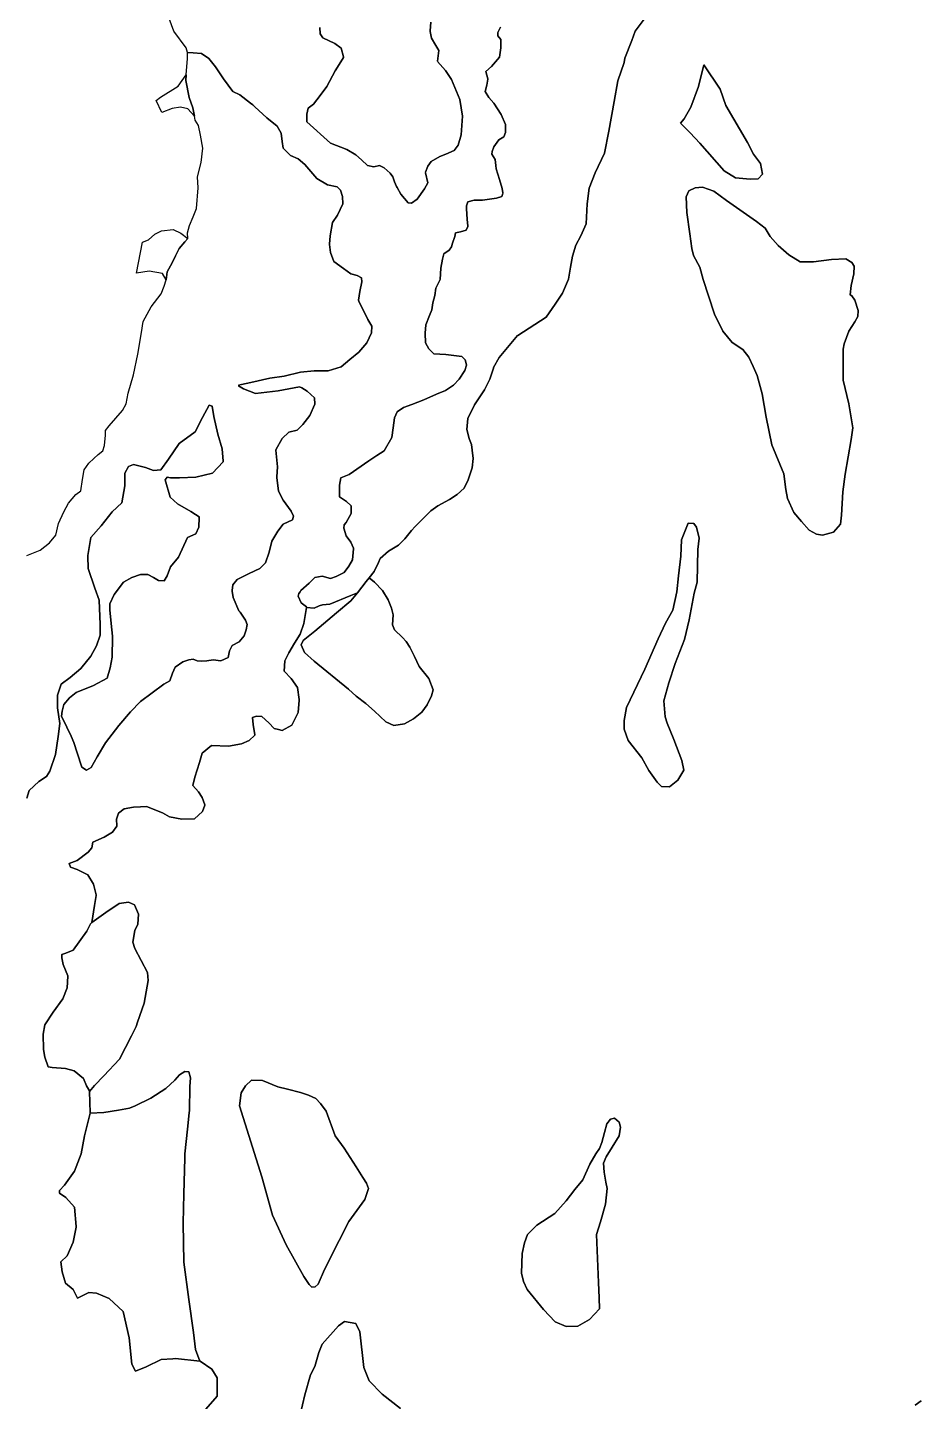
# Model space of a CAD drawing. Header units: inches. Extents: x 288635 to 1232953, y 676945 to 1655780.
# Drawn here: x 419357 to 440491, y 1408887 to 1441411 of the extents above; entities that cross this region are included whole.
import ezdxf

# ---------------------------------------------------------------- set-up
doc = ezdxf.new("R2010")
doc.units = ezdxf.units.IN
doc.header["$MEASUREMENT"] = 0

msp = doc.modelspace()

# ---------------------------------------------------------------- linework, layer by layer
at = {"color": 1}
for points in [[(419343.1209, 1423164.6388), (419398.6835, 1423347.2016), (419628.8714, 1423561.5146), (419803.4968, 1423680.5773), (419886.8407, 1423807.5776), (420021.7785, 1424200.4846), (420081.0209, 1424626.5744), (420124.0067, 1424935.7411), (420069.4036, 1425310.1622), (420065.4348, 1425595.9128), (420065.6147, 1425596.4442), (420065.4348, 1425609.3937), (420152.7475, 1425867.3629), (420367.0604, 1426026.1132), (420621.0609, 1426240.4262), (420855.2176, 1426530.1455), (420990.1554, 1426772.2397), (421077.4681, 1427030.209), (421077.4681, 1427278.6661), (421049.6868, 1427858.1048), (420954.4366, 1428139.8866), (420791.7175, 1428608.2), (420783.78, 1428897.9194), (420784.1, 1428899.7213), (420783.78, 1428911.4003), (420859.1864, 1429336.0574), (421101.2806, 1429613.8704), (421363.2187, 1429943.2773), (421593.4066, 1430161.559), (421656.9067, 1430562.4036), (421656.9067, 1430850.5483), (421656.9067, 1430864.0292), (421744.2194, 1431018.8107), (421867.2509, 1431070.4046), (422153.0015, 1430998.9669), (422335.5643, 1430927.5293), (422514.1585, 1430939.4356), (422696.7213, 1431189.4673), (422942.7843, 1431562.5306), (423323.7851, 1431836.3749), (423502.3792, 1432181.6568), (423659.1978, 1432469.8432), (423728.5984, 1432447.5636), (423768.286, 1432205.4693), (423863.5362, 1431784.781), (423966.7239, 1431439.4991), (423986.5676, 1431145.811), (423985.7177, 1431144.908), (423986.5676, 1431132.3301), (423732.5671, 1430862.4545), (423339.6601, 1430763.2356), (422950.7218, 1430751.3293), (422744.3464, 1430751.3293), (422664.9312, 1430768.9927), (422617.944, 1430702.8932), (422736.221, 1430294.8283), (422904.7646, 1430134.3106), (423220.5974, 1429951.2148), (423330.3373, 1429883.1761), (423419.0353, 1429828.1833), (423418.8053, 1429814.845), (423419.0353, 1429814.7024), (423415.0665, 1429584.5145), (423339.6601, 1429425.7642), (423145.191, 1429342.4202), (422926.9093, 1428870.1381), (422740.3777, 1428643.9189), (422664.9713, 1428429.6059), (422593.5336, 1428314.5119), (422454.6271, 1428318.4807), (422335.5643, 1428389.9183), (422208.5641, 1428465.3247), (422033.9387, 1428461.356), (421823.5946, 1428393.8871), (421629.1254, 1428278.7931), (421406.875, 1427993.0425), (421304.0146, 1427767.5408), (421307.656, 1427625.5227), (421335.4373, 1427304.0533), (421367.1874, 1427002.4277), (421366.9948, 1426990.7763), (421367.1874, 1426988.9468), (421359.2499, 1426508.7271), (421315.5936, 1426254.7266), (421244.1559, 1426012.6323), (420918.7178, 1425838.007), (420509.9357, 1425667.3504), (420353.8312, 1425539.6887), (420218.232, 1425384.2457), (420175.2371, 1425225.4953), (420160.0833, 1425107.2954), (420290.9925, 1424852.0223), (420388.4443, 1424635.6794), (420456.3575, 1424484.9122), (420530.5633, 1424241.0932), (420644.8735, 1423906.135), (420754.0143, 1423833.3745), (420866.4624, 1423892.9058), (421008.6763, 1424144.2605), (421200.4996, 1424474.9903), (421521.3075, 1424891.7099), (421792.506, 1425212.5179), (422027.3241, 1425453.9506), (422582.9503, 1425870.6702), (422725.1641, 1425943.4308), (422791.31, 1426125.3322), (422854.1487, 1426270.8533), (423032.7428, 1426396.5306), (423171.6494, 1426442.8328), (423274.1756, 1426459.3693), (423370.0872, 1426419.6817), (423475.9208, 1426409.7598), (423601.5981, 1426419.6817), (423747.1193, 1426439.5255), (423932.328, 1426419.6817), (424104.3075, 1426495.7496), (424140.6877, 1426657.8072), (424196.9118, 1426780.1772), (424365.584, 1426866.167), (424484.6468, 1427014.9954), (424534.2562, 1427153.902), (424552.7275, 1427280.1222), (424517.9676, 1427384.0027), (424389.5534, 1427568.5981), (424362.0979, 1427605.9377), (424223.3702, 1427920.9434), (424196.9118, 1428069.7719), (424198.0086, 1428077.0836), (424196.9118, 1428083.2528), (424216.7556, 1428215.5447), (424315.9746, 1428347.8366), (424600.4022, 1428483.4359), (424855.0642, 1428605.8059), (424987.3561, 1428738.0978), (425079.9605, 1428992.7598), (425142.7991, 1429250.7291), (425285.013, 1429485.5472), (425404.0757, 1429650.9122), (425630.1633, 1429753.4403), (425651.1855, 1429842.5282), (425593.4362, 1429960.3119), (425410.8262, 1430223.2231), (425295.3491, 1430439.095), (425258.5546, 1430761.9127), (425259.1265, 1430770.3763), (425258.5546, 1430775.3936), (425274.5475, 1431012.0885), (425235.4035, 1431403.5285), (425236.542, 1431405.6244), (425235.4035, 1431417.0094), (425380.9246, 1431684.9006), (425542.9822, 1431830.4217), (425738.1128, 1431880.0312), (425873.712, 1432012.3231), (426035.7697, 1432223.9902), (426154.5695, 1432494.5899), (426151.5251, 1432643.7654), (425978.6787, 1432801.4754), (425850.2645, 1432881.7342), (425791.4516, 1432902.9069), (425291.6275, 1432809.1303), (424752.5379, 1432746.2916), (424468.1103, 1432855.4325), (424349.0475, 1432931.5003), (424365.0745, 1432934.7417), (424349.0475, 1432944.9812), (424417.9763, 1432958.9219), (424643.3971, 1433004.5126), (425089.8824, 1433107.0389), (425430.5341, 1433159.9556), (425814.1807, 1433249.2527), (426141.6032, 1433285.633), (426472.333, 1433285.633), (426779.9118, 1433381.5446), (426981.657, 1433553.5241), (427194.801, 1433722.6461), (427385.1474, 1433943.7853), (427494.2882, 1434181.9108), (427503.5155, 1434344.9259), (427414.913, 1434499.1597), (427302.4649, 1434724.056), (427193.3241, 1434942.3377), (427194.7068, 1434953.0533), (427193.3241, 1434955.8186), (427219.7824, 1435160.8711), (427265.8028, 1435387.6859), (427263.4428, 1435488.9566), (427160.1795, 1435543.5902), (427009.4423, 1435580.3968), (426836.722, 1435702.3171), (426608.1215, 1435869.9574), (426526.8413, 1436088.3978), (426501.4413, 1436271.2782), (426502.2366, 1436279.0327), (426501.4413, 1436284.7591), (426521.7613, 1436482.8795), (426572.5614, 1436797.8401), (426694.4817, 1436965.4805), (426816.0495, 1437239.008), (426811.3219, 1437409.2005), (426765.6018, 1437561.6008), (426684.3217, 1437642.8809), (426455.7212, 1437688.601), (426206.8007, 1437835.9213), (425917.2401, 1438166.122), (425764.8398, 1438298.2023), (425581.9595, 1438384.5624), (425404.1591, 1438557.2828), (425383.8391, 1438714.7631), (425358.439, 1438907.8035), (425266.9988, 1439075.4438), (425023.1583, 1439273.5642), (424739.1878, 1439533.1803), (424686.5112, 1439583.3485), (424636.5549, 1439621.4731), (424381.5275, 1439816.0992), (424217.7644, 1439897.9808), (423991.9163, 1440193.046), (423803.9559, 1440482.6066), (423651.8083, 1440676.9493), (423474.7229, 1440794.9061), (423280.7148, 1440807.7273), (423143.5546, 1440817.8873), (423109.6193, 1440929.9252), (422820.0588, 1441321.086), (422657.4984, 1441773.2069)], [(423576.518, 1408704.9862), (423844.4995, 1409014.1957), (423844.4995, 1409027.6766), (423844.4995, 1409437.5299), (423844.4995, 1409451.0108), (423717.4993, 1409652.0945), (423439.7038, 1409842.7889), (423434.6384, 1409843.3149), (423335.4956, 1410117.467), (423283.8821, 1410520.5347), (423174.5262, 1411299.0136), (423053.6639, 1412189.0829), (423043.972, 1413108.8966), (423043.972, 1413108.8999), (423043.972, 1413108.9034), (423043.972, 1413108.9072), (423056.8226, 1413806.6081), (423078.6031, 1414646.7145), (423081.1927, 1414746.5991), (423144.1271, 1415331.3352), (423185.9334, 1415719.7659), (423192.3179, 1415773.1845), (423197.6096, 1416344.6856), (423213.4846, 1416545.7693), (423176.4429, 1416693.9363), (423081.1927, 1416699.228), (422954.1924, 1416619.8528), (422842.855, 1416493.0832), (422630.4313, 1416297.6534), (422276.5418, 1416063.5981), (421904.4318, 1415888.301), (421768.8567, 1415831.3929), (421512.8281, 1415786.8662), (421160.3139, 1415725.5594), (420842.8132, 1415709.6843), (420842.3633, 1415721.397), (420822.9518, 1416226.7518), (420823.4489, 1416227.2914), (420823.4471, 1416227.3372), (420939.3687, 1416364.3354), (421161.333, 1416594.067), (421532.0365, 1416988.7533), (421815.1395, 1417539.0842), (421815.1413, 1417539.0877), (421928.9123, 1417766.6298), (421961.8736, 1417864.572), (422114.121, 1418316.9643), (422209.8107, 1418853.9133), (422198.7879, 1419041.9241), (421895.3988, 1419607.5897), (421849.5372, 1419756.3005), (421899.726, 1420037.5327), (421971.2458, 1420184.9263), (421981.8291, 1420423.0518), (421892.3101, 1420639.8543), (421748.9953, 1420708.8024), (421525.9103, 1420673.1634), (421213.5504, 1420465.4945), (420880.7233, 1420225.8033), (420940.2683, 1420626.8872), (420981.8, 1420863.9588), (420980.3932, 1420869.4096), (420981.8, 1420877.4397), (420915.9971, 1421132.4103), (420783.7052, 1421357.3066), (420529.7047, 1421479.0152), (420370.9544, 1421537.2236), (420343.1947, 1421620.5028), (420534.9964, 1421693.0764), (420794.2885, 1421894.1601), (420878.9554, 1421994.702), (420905.4138, 1422126.9939), (421169.9976, 1422243.4108), (421371.0814, 1422365.1194), (421471.6232, 1422502.703), (421470.847, 1422515.1218), (421471.6232, 1422516.1839), (421461.7647, 1422673.9211), (421513.9567, 1422809.6203), (421640.9569, 1422915.4539), (421868.499, 1422957.7873), (422032.541, 1422963.0789), (422170.1246, 1422968.3706), (422555.1836, 1422821.1953), (422715.1674, 1422724.9535), (423006.2096, 1422672.0367), (423313.1269, 1422677.3284), (423498.3356, 1422851.9537), (423556.5441, 1423000.1207), (423553.9597, 1423007.0231), (423556.5441, 1423013.6016), (423491.6598, 1423186.8918), (423403.0854, 1423320.5189), (423268.1897, 1423470.9794), (423318.4186, 1423666.872), (423424.2521, 1424010.831), (423493.0439, 1424233.0815), (423710.0027, 1424412.9985), (424117.4619, 1424397.1235), (424424.3791, 1424455.3319), (424604.2962, 1424534.7071), (424736.5881, 1424656.4157), (424734.567, 1424668.0372), (424736.5881, 1424669.8966), (424694.2547, 1424913.3137), (424684.4712, 1425074.7405), (424773.6298, 1425106.2082), (424905.9218, 1425100.9166), (425064.6721, 1424952.7496), (425196.964, 1424820.4577), (425294.1688, 1424795.4622), (425382.1727, 1424772.8326), (425609.7148, 1424894.5411), (425763.1735, 1425196.1667), (425784.3402, 1425487.209), (425783.7163, 1425492.1111), (425784.3402, 1425500.6899), (425747.2985, 1425791.7321), (425593.5246, 1426003.7138), (425433.8758, 1426171.3451), (425450.9645, 1426418.5442), (425540.923, 1426609.0446), (425673.215, 1426836.5867), (425810.7986, 1427053.5455), (425895.4654, 1427302.2543), (425962.9343, 1427681.403), (426140.7347, 1427667.1154), (426262.9724, 1427719.503), (426337.585, 1427741.7281), (426510.5268, 1427764.1894), (427010.1216, 1427964.4744), (427165.2034, 1428029.0662), (427007.6306, 1427841.8191), (426666.6392, 1427556.1049), (426160.6225, 1427122.8488), (425879.5022, 1426897.9525), (425836.5073, 1426798.7336), (425909.2679, 1426616.8322), (426137.4715, 1426411.7797), (426957.6814, 1425747.0127), (427132.9682, 1425584.9551), (427364.4791, 1425409.6683), (427566.2243, 1425227.7669), (427840.7301, 1424973.1049), (428025.9388, 1424890.4225), (428277.2934, 1424930.11), (428492.2678, 1425045.8655), (428690.7057, 1425207.9231), (428816.4523, 1425376.1108), (428921.3347, 1425593.1131), (428955.7306, 1425733.3425), (428857.8345, 1426000.5722), (428625.0007, 1426283.677), (428516.5214, 1426519.1566), (428406.8753, 1426745.9904), (428318.0835, 1426878.9907), (428230.7708, 1426968.9492), (428045.5621, 1427151.512), (427997.937, 1427270.5748), (428007.9283, 1427505.9519), (427970.8612, 1427668.1738), (427891.4861, 1427866.6117), (427756.5483, 1428083.5704), (427566.0479, 1428282.0083), (427443.0164, 1428386.2544), (427559.5796, 1428531.9584), (427664.8458, 1428744.2262), (427707.0427, 1428843.1921), (427897.2813, 1429012.2931), (428139.4893, 1429153.6181), (428289.773, 1429306.0184), (428444.9078, 1429504.8139), (428530.6453, 1429601.9831), (428903.6075, 1429966.4198), (429070.8245, 1430091.3033), (429345.9918, 1430237.3536), (429525.9088, 1430353.7705), (429691.4217, 1430510.0704), (429782.026, 1430705.1379), (429879.3928, 1430990.8885), (429904.7929, 1431208.9056), (429878.49, 1431407.9981), (429861.5587, 1431536.1547), (429813.8245, 1431660.2636), (429812.1716, 1431681.6182), (429754.5092, 1431892.5903), (429775.5726, 1432154.4627), (429932.6055, 1432482.8044), (430168.9799, 1432832.9213), (430297.9645, 1433087.5833), (430383.2867, 1433350.8682), (430384.6063, 1433362.2393), (430516.9233, 1433600.4099), (430953.4867, 1434116.3484), (430961.1331, 1434121.2961), (430961.4242, 1434121.6401), (431628.2698, 1434553.1284), (431843.8619, 1434865.0533), (432014.5185, 1435123.0225), (432157.3937, 1435452.4294), (432205.0188, 1435738.18), (432256.6127, 1436000.118), (432335.9878, 1436262.0561), (432451.0818, 1436480.3378), (432578.0821, 1436766.0883), (432601.8946, 1437234.4018), (432645.551, 1437611.4338), (432788.4262, 1437968.622), (433008.8075, 1438435.2084), (433117.8332, 1438960.8115), (433244.8334, 1439655.3441), (433328.1773, 1440151.4388), (433479.4664, 1440580.6468), (433497.2722, 1440687.4815), (433657.5842, 1441099.972), (433740.9282, 1441326.1912), (433947.3036, 1441611.9418)], [(433947.3036, 1441611.9418), (433740.9282, 1441326.1912), (433657.5842, 1441099.972), (433497.2722, 1440687.4815), (433479.4664, 1440580.6468), (433328.1773, 1440151.4388), (433244.8334, 1439655.3441), (433117.8332, 1438960.8115), (433008.8075, 1438435.2084), (432788.4262, 1437968.622), (432645.551, 1437611.4338), (432601.8946, 1437234.4018), (432578.0821, 1436766.0883), (432451.0818, 1436480.3378), (432335.9878, 1436262.0561), (432256.6127, 1436000.118), (432205.0188, 1435738.18), (432157.3937, 1435452.4294), (432014.5185, 1435123.0225), (431843.8619, 1434865.0533), (431628.2698, 1434553.1284), (430961.4242, 1434121.6401), (430961.1331, 1434121.2961), (430953.4867, 1434116.3484), (430516.9233, 1433600.4099), (430384.6063, 1433362.2393), (430383.2867, 1433350.8682), (430297.9645, 1433087.5833), (430168.9799, 1432832.9213), (429932.6055, 1432482.8044), (429775.5726, 1432154.4627), (429754.5092, 1431892.5903), (429812.1716, 1431681.6182), (429813.8245, 1431660.2636), (429861.5587, 1431536.1547), (429878.49, 1431407.9981), (429904.7929, 1431208.9056), (429879.3928, 1430990.8885), (429782.026, 1430705.1379), (429691.4217, 1430510.0704), (429525.9088, 1430353.7705), (429345.9918, 1430237.3536), (429070.8245, 1430091.3033), (428903.6075, 1429966.4198), (428530.6453, 1429601.9831), (428444.9078, 1429504.8139), (428289.773, 1429306.0184), (428139.4893, 1429153.6181), (427897.2813, 1429012.2931), (427707.0427, 1428843.1921), (427664.8458, 1428744.2262), (427559.5796, 1428531.9584), (427443.0164, 1428386.2544), (427371.9105, 1428294.8325), (427165.2034, 1428029.0662), (427010.1216, 1427964.4744), (426510.5268, 1427764.1894), (426337.585, 1427741.7281), (426262.9724, 1427719.503), (426140.7347, 1427667.1154), (425962.9343, 1427681.403), (425960.8335, 1427683.0783), (425962.9343, 1427694.8839), (425837.5215, 1427794.8966), (425763.3691, 1427949.3808), (425777.1964, 1428011.6036), (425810.62, 1428052.6083), (425827.7319, 1428080.5277), (426022.8625, 1428255.8145), (426158.4618, 1428388.1065), (426327.134, 1428421.1794), (426528.8792, 1428371.57), (426661.1711, 1428414.5649), (426849.6871, 1428510.4765), (426962.1353, 1428662.6122), (427051.4323, 1428811.4406), (427071.2761, 1429069.4099), (427070.3989, 1429071.4874), (427071.2761, 1429082.8908), (427008.4374, 1429231.7192), (426895.9893, 1429380.5477), (426840.8979, 1429558.7846), (426849.6871, 1429634.9579), (426895.9893, 1429694.4893), (427015.052, 1429902.8491), (427015.052, 1429916.33), (427015.052, 1430071.5213), (427015.052, 1430085.0022), (426909.6814, 1430190.4917), (426742.3567, 1430303.682), (426743.9153, 1430575.2008), (426773.5487, 1430753.0011), (426972.5158, 1430833.4346), (427432.2038, 1431156.1211), (427626.6729, 1431283.1214), (427801.2983, 1431386.3091), (427979.8924, 1431707.7785), (428011.6424, 1431933.9977), (428039.4237, 1432168.1544), (428102.9239, 1432311.0297), (428253.7367, 1432414.2174), (428456.1433, 1432489.6238), (428737.9251, 1432600.749), (429035.582, 1432727.7492), (429249.8949, 1432819.0307), (429436.4265, 1432942.0622), (429571.3643, 1433084.9375), (429706.3021, 1433295.2816), (429745.9896, 1433414.3444), (429743.9924, 1433421.8338), (429745.9896, 1433427.8253), (429714.2396, 1433546.888), (429634.8644, 1433622.2944), (429257.8324, 1433669.9195), (428976.0506, 1433689.7633), (428851.9457, 1433802.1402), (428777.4606, 1433945.5929), (428766.1513, 1434172.9461), (428785.5502, 1434370.815), (428872.8629, 1434593.0655), (428928.4255, 1434724.0345), (428952.2381, 1434894.6911), (428995.8944, 1435069.3164), (429023.6757, 1435239.973), (429126.8634, 1435446.3484), (429138.7697, 1435716.224), (429178.4573, 1435926.5681), (429210.2073, 1436053.5684), (429333.2388, 1436136.9123), (429388.8014, 1436216.2875), (429412.614, 1436303.6001), (429468.1766, 1436466.3192), (429488.0204, 1436549.6631), (429607.0831, 1436573.4757), (429738.0521, 1436613.1633), (429781.7085, 1436696.5072), (429780.6221, 1436707.9141), (429781.7085, 1436709.9881), (429765.8334, 1436876.6759), (429745.9896, 1437114.8014), (429745.9896, 1437192.6019), (429777.7397, 1437287.8521), (429928.5525, 1437323.5709), (430126.9904, 1437327.5397), (430456.3973, 1437371.196), (430579.4288, 1437410.8836), (430603.2414, 1437482.3213), (430602.118, 1437492.432), (430603.2414, 1437495.8022), (430591.3351, 1437602.9586), (430523.8662, 1437813.3028), (430448.4598, 1438063.3345), (430444.491, 1438142.7097), (430424.6473, 1438289.5537), (430349.4614, 1438412.2254), (430350.5638, 1438477.818), (430393.5586, 1438586.9589), (430512.6214, 1438755.6311), (430628.3768, 1438821.7771), (430671.3717, 1438927.6106), (430671.3717, 1438941.0915), (430671.3717, 1439102.8974), (430671.3717, 1439116.3783), (430565.5382, 1439347.8892), (430396.8659, 1439615.7804), (430277.8032, 1439751.3796), (430187.7627, 1439899.3034), (430228.1937, 1440045.4774), (430251.3448, 1440184.3839), (430249.9598, 1440189.5547), (430251.3448, 1440197.8648), (430204.672, 1440372.1099), (430340.6419, 1440488.6554), (430525.8506, 1440706.9371), (430562.2309, 1440928.5261), (430562.0172, 1440940.7055), (430562.2309, 1440942.007), (430558.9236, 1441130.523), (430489.4703, 1441216.5127), (430489.4703, 1441292.3289), (430549.0017, 1441418.0062)], [(428903.9846, 1441537.6712), (428889.5924, 1441328.984), (428890.2546, 1441325.1053), (428889.5924, 1441315.5031), (428916.1379, 1441160.0219), (429018.528, 1440981.7874), (429093.0573, 1440869.9934), (429064.0347, 1440616.0458), (429065.4002, 1440614.5131), (429064.0347, 1440602.5649), (429249.8537, 1440393.9926), (429393.9582, 1440181.628), (429591.1538, 1439707.6), (429654.8758, 1439314.0227), (429617.6994, 1438871.6227), (429549.4394, 1438628.9204), (429458.426, 1438496.1925), (429261.2303, 1438408.9713), (429113.3336, 1438355.8802), (428908.5535, 1438242.1135), (428832.709, 1438128.3468), (428779.6179, 1437988.0345), (428781.5141, 1437979.5649), (428779.6179, 1437974.5536), (428834.298, 1437730.3154), (428749.2801, 1437589.8509), (428578.63, 1437347.1486), (428445.9021, 1437252.343), (428362.4732, 1437259.9274), (428282.8365, 1437362.3175), (428191.8231, 1437468.4997), (428102.1971, 1437621.7314), (428086.4113, 1437648.72), (428042.931, 1437760.1889), (428002.2119, 1437878.06), (427937.7441, 1437965.2811), (427797.4318, 1438086.6323), (427687.4573, 1438147.3079), (427554.7294, 1438113.1779), (427403.0405, 1438143.5157), (427258.936, 1438276.2435), (427130.0003, 1438393.8025), (426917.6358, 1438526.5303), (426528.847, 1438675.3771), (425970.6528, 1439179.4833), (425969.6526, 1439359.1008), (425996.1253, 1439499.0277), (426128.8531, 1439597.6255), (426280.5421, 1439802.4056), (426439.8155, 1440014.7702), (426640.8034, 1440382.6159), (426773.5313, 1440594.9805), (426834.2068, 1440701.1628), (426831.8026, 1440710.4363), (426834.2068, 1440714.6437), (426781.1157, 1440919.4238), (426628.1077, 1441028.2441), (426348.8021, 1441165.9183), (426282.3681, 1441257.5765), (426276.7499, 1441412.4129)], [(426276.7499, 1441412.4129), (426282.3681, 1441257.5765), (426348.8021, 1441165.9183), (426628.1077, 1441028.2441), (426781.1157, 1440919.4238), (426834.2068, 1440714.6437), (426831.8026, 1440710.4363), (426834.2068, 1440701.1628), (426773.5313, 1440594.9805), (426640.8034, 1440382.6159), (426439.8155, 1440014.7702), (426280.5421, 1439802.4056), (426128.8531, 1439597.6255), (425996.1253, 1439499.0277), (425969.6526, 1439359.1008), (425970.6528, 1439179.4833), (426528.847, 1438675.3771), (426917.6358, 1438526.5303), (427130.0003, 1438393.8025), (427258.936, 1438276.2435), (427403.0405, 1438143.5157), (427554.7294, 1438113.1779), (427687.4573, 1438147.3079), (427797.4318, 1438086.6323), (427937.7441, 1437965.2811), (428002.2119, 1437878.06), (428042.931, 1437760.1889), (428086.4113, 1437648.72), (428102.1971, 1437621.7314), (428191.8231, 1437468.4997), (428282.8365, 1437362.3175), (428362.4732, 1437259.9274), (428445.9021, 1437252.343), (428578.63, 1437347.1486), (428749.2801, 1437589.8509), (428834.298, 1437730.3154), (428779.6179, 1437974.5536), (428781.5141, 1437979.5649), (428779.6179, 1437988.0345), (428832.709, 1438128.3468), (428908.5535, 1438242.1135), (429113.3336, 1438355.8802), (429261.2303, 1438408.9713), (429458.426, 1438496.1925), (429549.4394, 1438628.9204), (429617.6994, 1438871.6227), (429654.8758, 1439314.0227), (429591.1538, 1439707.6), (429393.9582, 1440181.628), (429249.8537, 1440393.9926), (429064.0347, 1440602.5649), (429065.4002, 1440614.5131), (429064.0347, 1440616.0458), (429093.0573, 1440869.9934), (429018.528, 1440981.7874), (428916.1379, 1441160.0219), (428889.5924, 1441315.5031), (428890.2546, 1441325.1053), (428889.5924, 1441328.984), (428903.9846, 1441537.6712)], [(430549.0017, 1441418.0062), (430489.4703, 1441292.3289), (430489.4703, 1441216.5127), (430558.9236, 1441130.523), (430562.2309, 1440942.007), (430562.0172, 1440940.7055), (430562.2309, 1440928.5261), (430525.8506, 1440706.9371), (430340.6419, 1440488.6554), (430204.672, 1440372.1099), (430251.3448, 1440197.8648), (430249.9598, 1440189.5547), (430251.3448, 1440184.3839), (430228.1937, 1440045.4774), (430187.7627, 1439899.3034), (430277.8032, 1439751.3796), (430396.8659, 1439615.7804), (430565.5382, 1439347.8892), (430671.3717, 1439116.3783), (430671.3717, 1439102.8974), (430671.3717, 1438941.0915), (430671.3717, 1438927.6106), (430628.3768, 1438821.7771), (430512.6214, 1438755.6311), (430393.5586, 1438586.9589), (430350.5638, 1438477.818), (430349.4614, 1438412.2254), (430424.6473, 1438289.5537), (430444.491, 1438142.7097), (430448.4598, 1438063.3345), (430523.8662, 1437813.3028), (430591.3351, 1437602.9586), (430603.2414, 1437495.8022), (430602.118, 1437492.432), (430603.2414, 1437482.3213), (430579.4288, 1437410.8836), (430456.3973, 1437371.196), (430126.9904, 1437327.5397), (429928.5525, 1437323.5709), (429777.7397, 1437287.8521), (429745.9896, 1437192.6019), (429745.9896, 1437114.8014), (429765.8334, 1436876.6759), (429781.7085, 1436709.9881), (429780.6221, 1436707.9141), (429781.7085, 1436696.5072), (429738.0521, 1436613.1633), (429607.0831, 1436573.4757), (429488.0204, 1436549.6631), (429468.1766, 1436466.3192), (429412.614, 1436303.6001), (429388.8014, 1436216.2875), (429333.2388, 1436136.9123), (429210.2073, 1436053.5684), (429178.4573, 1435926.5681), (429138.7697, 1435716.224), (429126.8634, 1435446.3484), (429023.6757, 1435239.973), (428995.8944, 1435069.3164), (428952.2381, 1434894.6911), (428928.4255, 1434724.0345), (428872.8629, 1434593.0655), (428785.5502, 1434370.815), (428766.1513, 1434172.9461), (428777.4606, 1433945.5929), (428851.9457, 1433802.1402), (428976.0506, 1433689.7633), (429257.8324, 1433669.9195), (429634.8644, 1433622.2944), (429714.2396, 1433546.888), (429745.9896, 1433427.8253), (429743.9924, 1433421.8338), (429745.9896, 1433414.3444), (429706.3021, 1433295.2816), (429571.3643, 1433084.9375), (429436.4265, 1432942.0622), (429249.8949, 1432819.0307), (429035.582, 1432727.7492), (428737.9251, 1432600.749), (428456.1433, 1432489.6238), (428253.7367, 1432414.2174), (428102.9239, 1432311.0297), (428039.4237, 1432168.1544), (428011.6424, 1431933.9977), (427979.8924, 1431707.7785), (427801.2983, 1431386.3091), (427626.6729, 1431283.1214), (427432.2038, 1431156.1211), (426972.5158, 1430833.4346), (426773.5487, 1430753.0011), (426743.9153, 1430575.2008), (426742.3567, 1430303.682), (426909.6814, 1430190.4917), (427015.052, 1430085.0022), (427015.052, 1430071.5213), (427015.052, 1429916.33), (427015.052, 1429902.8491), (426895.9893, 1429694.4893), (426849.6871, 1429634.9579), (426840.8979, 1429558.7846), (426895.9893, 1429380.5477), (427008.4374, 1429231.7192), (427071.2761, 1429082.8908), (427070.3989, 1429071.4874), (427071.2761, 1429069.4099), (427051.4323, 1428811.4406), (426962.1353, 1428662.6122), (426849.6871, 1428510.4765), (426661.1711, 1428414.5649), (426528.8792, 1428371.57), (426327.134, 1428421.1794), (426158.4618, 1428388.1065), (426022.8625, 1428255.8145), (425827.7319, 1428080.5277), (425810.62, 1428052.6083), (425777.1964, 1428011.6036), (425763.3691, 1427949.3808), (425837.5215, 1427794.8966), (425962.9343, 1427694.8839), (425960.8335, 1427683.0783), (425962.9343, 1427681.403), (425895.4654, 1427302.2543), (425810.7986, 1427053.5455), (425673.215, 1426836.5867), (425540.923, 1426609.0446), (425450.9645, 1426418.5442), (425433.8758, 1426171.3451), (425593.5246, 1426003.7138), (425747.2985, 1425791.7321), (425784.3402, 1425500.6899), (425783.7163, 1425492.1111), (425784.3402, 1425487.209), (425763.1735, 1425196.1667), (425609.7148, 1424894.5411), (425382.1727, 1424772.8326), (425294.1688, 1424795.4622), (425196.964, 1424820.4577), (425064.6721, 1424952.7496), (424905.9218, 1425100.9166), (424773.6298, 1425106.2082), (424684.4712, 1425074.7405), (424694.2547, 1424913.3137), (424736.5881, 1424669.8966), (424734.567, 1424668.0372), (424736.5881, 1424656.4157), (424604.2962, 1424534.7071), (424424.3791, 1424455.3319), (424117.4619, 1424397.1235), (423710.0027, 1424412.9985), (423493.0439, 1424233.0815), (423424.2521, 1424010.831), (423318.4186, 1423666.872), (423268.1897, 1423470.9794), (423403.0854, 1423320.5189), (423491.6598, 1423186.8918), (423556.5441, 1423013.6016), (423553.9597, 1423007.0231), (423556.5441, 1423000.1207), (423498.3356, 1422851.9537), (423313.1269, 1422677.3284), (423006.2096, 1422672.0367), (422715.1674, 1422724.9535), (422555.1836, 1422821.1953), (422170.1246, 1422968.3706), (422032.541, 1422963.0789), (421868.499, 1422957.7873), (421640.9569, 1422915.4539), (421513.9567, 1422809.6203), (421461.7647, 1422673.9211), (421471.6232, 1422516.1839), (421470.847, 1422515.1218), (421471.6232, 1422502.703), (421371.0814, 1422365.1194), (421169.9976, 1422243.4108), (420905.4138, 1422126.9939), (420878.9554, 1421994.702), (420794.2885, 1421894.1601), (420534.9964, 1421693.0764), (420343.1947, 1421620.5028), (420370.9544, 1421537.2236), (420529.7047, 1421479.0152), (420783.7052, 1421357.3066), (420915.9971, 1421132.4103), (420981.8, 1420877.4397), (420980.3932, 1420869.4096), (420981.8, 1420863.9588), (420940.2683, 1420626.8872), (420880.7233, 1420225.8033), (420844.1185, 1420195.5097), (420759.4517, 1420020.8844), (420436.6594, 1419571.0918), (420262.034, 1419502.3), (420172.0755, 1419465.2582), (420172.0755, 1419388.7806), (420203.8256, 1419230.0303), (420313.9294, 1418965.9231), (420313.0911, 1418954.453), (420313.9294, 1418952.4422), (420293.7841, 1418676.7983), (420193.2422, 1418417.5061), (419965.7001, 1418105.2972), (419764.6163, 1417803.6716), (419726.2679, 1417584.6433), (419738.158, 1417219.193), (419769.908, 1417039.2759), (419849.2832, 1416806.4421), (419944.5334, 1416795.8588), (420256.7423, 1416769.4004), (420457.8261, 1416716.4836), (420680.0765, 1416536.5666), (420754.16, 1416361.9412), (420822.9518, 1416240.2327), (420823.4471, 1416227.3372), (420823.4489, 1416227.2914), (420822.9518, 1416226.7518), (420842.3633, 1415721.397), (420842.8132, 1415709.6843), (420707.7917, 1415179.0217), (420625.2415, 1414747.2209), (420466.4912, 1414340.82), (420231.5407, 1414004.2694), (420110.8905, 1413883.6191), (420110.8905, 1413820.8999), (420263.2908, 1413719.2997), (420466.4912, 1413484.3492), (420510.9413, 1413027.1483), (420510.0646, 1413022.685), (420510.9413, 1413013.6674), (420441.0911, 1412658.0667), (420295.0408, 1412334.216), (420144.2157, 1412189.6752), (420174.3906, 1411960.3462), (420256.9408, 1411687.2956), (420434.7411, 1411541.2453), (420542.6913, 1411331.6949), (420809.3919, 1411465.0452), (420993.5422, 1411452.3451), (421291.9928, 1411325.3449), (421622.1935, 1411014.1943), (421761.8938, 1410391.893), (421825.3939, 1409769.5918), (421914.2941, 1409604.4914), (422168.2946, 1409706.0916), (422523.8953, 1409883.892), (422798.9401, 1409899.4605), (422860.446, 1409902.942), (423434.6384, 1409843.3149), (423439.7038, 1409842.7889), (423717.4993, 1409652.0945), (423844.4995, 1409451.0108), (423844.4995, 1409437.5299), (423844.4995, 1409027.6766), (423844.4995, 1409014.1957), (423576.518, 1408704.9862)], [(419338.627, 1428910.3435), (419658.6676, 1429042.4237), (419877.108, 1429210.0641), (420024.4283, 1429392.9444), (420090.4685, 1429667.265), (420217.4687, 1429946.6656), (420329.2289, 1430149.866), (420501.9493, 1430358.1464), (420618.7895, 1430439.4265), (420659.4296, 1430708.6671), (420700.0697, 1430937.2675), (420806.7499, 1431094.7478), (420923.5901, 1431206.5081), (421032.2836, 1431299.6739), (421136.9506, 1431389.3884), (421182.6707, 1431516.3887), (421202.9907, 1431760.2292), (421202.9907, 1431871.9894), (421289.3509, 1431983.7496), (421604.3115, 1432344.4303), (421695.7517, 1432501.9107), (421741.4718, 1432755.9112), (421868.472, 1433187.712), (421970.0722, 1433680.473), (422051.3524, 1434188.474), (422097.9117, 1434448.4257), (422279.9528, 1434798.0753), (422523.7933, 1435102.8759), (422594.9135, 1435290.8362), (422635.5536, 1435438.1565), (422660.9536, 1435626.1169), (422777.7938, 1435839.4773), (422861.1632, 1436008.7424), (422945.4342, 1436179.838), (423077.8959, 1436335.4805), (423148.6346, 1436418.5985), (423143.5546, 1436550.6788), (423189.2747, 1436723.3991), (423275.6348, 1436926.5995), (423356.3685, 1437123.1317), (423392.4751, 1437617.4809), (423377.235, 1437876.5614), (423468.6752, 1438211.8421), (423509.3153, 1438557.2828), (423453.4352, 1438862.0834), (423402.8818, 1439090.8281), (423327.1894, 1439220.234), (423310.0281, 1439308.7429), (423270.5548, 1439512.3247), (423184.1947, 1439756.1652), (423106.0397, 1440155.0856), (423115.5808, 1440288.6615), (423143.1282, 1440674.3261), (423143.5546, 1440817.8873), (423280.7148, 1440807.7273), (423474.7229, 1440794.9061), (423651.8083, 1440676.9493), (423803.9559, 1440482.6066), (423991.9163, 1440193.046), (424217.7644, 1439897.9808), (424381.5275, 1439816.0992), (424636.5549, 1439621.4731), (424686.5112, 1439583.3485), (424739.1878, 1439533.1803), (425023.1583, 1439273.5642), (425266.9988, 1439075.4438), (425358.439, 1438907.8035), (425383.8391, 1438714.7631), (425404.1591, 1438557.2828), (425581.9595, 1438384.5624), (425764.8398, 1438298.2023), (425917.2401, 1438166.122), (426206.8007, 1437835.9213), (426455.7212, 1437688.601), (426684.3217, 1437642.8809), (426765.6018, 1437561.6008), (426811.3219, 1437409.2005), (426816.0495, 1437239.008), (426694.4817, 1436965.4805), (426572.5614, 1436797.8401), (426521.7613, 1436482.8795), (426501.4413, 1436284.7591), (426502.2366, 1436279.0327), (426501.4413, 1436271.2782), (426526.8413, 1436088.3978), (426608.1215, 1435869.9574), (426836.722, 1435702.3171), (427009.4423, 1435580.3968), (427160.1795, 1435543.5902), (427263.4428, 1435488.9566), (427265.8028, 1435387.6859), (427219.7824, 1435160.8711), (427193.3241, 1434955.8186), (427194.7068, 1434953.0533), (427193.3241, 1434942.3377), (427302.4649, 1434724.056), (427414.913, 1434499.1597), (427503.5155, 1434344.9259), (427494.2882, 1434181.9108), (427385.1474, 1433943.7853), (427194.801, 1433722.6461), (426981.657, 1433553.5241), (426779.9118, 1433381.5446), (426472.333, 1433285.633), (426141.6032, 1433285.633), (425814.1807, 1433249.2527), (425430.5341, 1433159.9556), (425089.8824, 1433107.0389), (424643.3971, 1433004.5126), (424417.9763, 1432958.9219), (424349.0475, 1432944.9812), (424365.0745, 1432934.7417), (424349.0475, 1432931.5003), (424468.1103, 1432855.4325), (424468.1103, 1432855.4325), (424752.5379, 1432746.2916), (425291.6275, 1432809.1303), (425791.4516, 1432902.9069), (425850.2645, 1432881.7342), (425978.6787, 1432801.4754), (426151.5251, 1432643.7654), (426154.5695, 1432494.5899), (426035.7697, 1432223.9902), (425873.712, 1432012.3231), (425738.1128, 1431880.0312), (425542.9822, 1431830.4217), (425380.9246, 1431684.9006), (425235.4035, 1431417.0094), (425236.542, 1431405.6244), (425235.4035, 1431403.5285), (425274.5475, 1431012.0885), (425258.5546, 1430775.3936), (425259.1265, 1430770.3763), (425258.5546, 1430761.9127), (425295.3491, 1430439.095), (425410.8262, 1430223.2231), (425593.4362, 1429960.3119), (425651.1855, 1429842.5282), (425630.1633, 1429753.4403), (425404.0757, 1429650.9122), (425285.013, 1429485.5472), (425142.7991, 1429250.7291), (425079.9605, 1428992.7598), (424987.3561, 1428738.0978), (424855.0642, 1428605.8059), (424600.4022, 1428483.4359), (424315.9746, 1428347.8366), (424216.7556, 1428215.5447), (424196.9118, 1428083.2528), (424198.0086, 1428077.0836), (424196.9118, 1428069.7719), (424223.3702, 1427920.9434), (424362.0979, 1427605.9377), (424389.5534, 1427568.5981), (424517.9676, 1427384.0027), (424552.7275, 1427280.1222), (424534.2562, 1427153.902), (424484.6468, 1427014.9954), (424365.584, 1426866.167), (424196.9118, 1426780.1772), (424140.6877, 1426657.8072), (424104.3075, 1426495.7496), (423932.328, 1426419.6817), (423747.1193, 1426439.5255), (423601.5981, 1426419.6817), (423475.9208, 1426409.7598), (423370.0872, 1426419.6817), (423274.1756, 1426459.3693), (423171.6494, 1426442.8328), (423032.7428, 1426396.5306), (422854.1487, 1426270.8533), (422791.31, 1426125.3322), (422725.1641, 1425943.4308), (422582.9503, 1425870.6702), (422027.3241, 1425453.9506), (421792.506, 1425212.5179), (421521.3075, 1424891.7099), (421200.4996, 1424474.9903), (421008.6763, 1424144.2605), (420866.4624, 1423892.9058), (420754.0143, 1423833.3745), (420644.8735, 1423906.135), (420530.5633, 1424241.0932), (420456.3575, 1424484.9122), (420388.4443, 1424635.6794), (420290.9925, 1424852.0223), (420160.0833, 1425107.2954), (420175.2371, 1425225.4953), (420218.232, 1425384.2457), (420353.8312, 1425539.6887), (420509.9357, 1425667.3504), (420918.7178, 1425838.007), (421244.1559, 1426012.6323), (421315.5936, 1426254.7266), (421359.2499, 1426508.7271), (421367.1874, 1426988.9468), (421366.9948, 1426990.7763), (421367.1874, 1427002.4277), (421335.4373, 1427304.0533), (421307.656, 1427625.5227), (421304.0146, 1427767.5408), (421406.875, 1427993.0425), (421629.1254, 1428278.7931), (421823.5946, 1428393.8871), (422033.9387, 1428461.356), (422208.5641, 1428465.3247), (422335.5643, 1428389.9183), (422454.6271, 1428318.4807), (422593.5336, 1428314.5119), (422664.9713, 1428429.6059), (422740.3777, 1428643.9189), (422926.9093, 1428870.1381), (423145.191, 1429342.4202), (423339.6601, 1429425.7642), (423415.0665, 1429584.5145), (423419.0353, 1429814.7024), (423418.8053, 1429814.845), (423419.0353, 1429828.1833), (423330.3373, 1429883.1761), (423220.5974, 1429951.2148), (422904.7646, 1430134.3106), (422736.221, 1430294.8283), (422617.944, 1430702.8932), (422664.9312, 1430768.9927), (422744.3464, 1430751.3293), (422950.7218, 1430751.3293), (423339.6601, 1430763.2356), (423732.5671, 1430862.4545), (423986.5676, 1431132.3301), (423985.7177, 1431144.908), (423986.5676, 1431145.811), (423966.7239, 1431439.4991), (423863.5362, 1431784.781), (423768.286, 1432205.4693), (423728.5984, 1432447.5636), (423659.1978, 1432469.8432), (423502.3792, 1432181.6568), (423323.7851, 1431836.3749), (422942.7843, 1431562.5306), (422696.7213, 1431189.4673), (422514.1585, 1430939.4356), (422335.5643, 1430927.5293), (422153.0015, 1430998.9669), (421867.2509, 1431070.4046), (421744.2194, 1431018.8107), (421656.9067, 1430864.0292), (421656.9067, 1430850.5483), (421656.9067, 1430562.4036), (421593.4066, 1430161.559), (421363.2187, 1429943.2773), (421101.2806, 1429613.8704), (420859.1864, 1429336.0574), (420783.78, 1428911.4003), (420784.1, 1428899.7213), (420783.78, 1428897.9194), (420791.7175, 1428608.2), (420954.4366, 1428139.8866), (421049.6868, 1427858.1048), (421077.4681, 1427278.6661), (421077.4681, 1427030.209), (420990.1554, 1426772.2397), (420855.2176, 1426530.1455), (420621.0609, 1426240.4262), (420367.0604, 1426026.1132), (420152.7475, 1425867.3629), (420065.4348, 1425609.3937), (420065.6147, 1425596.4442), (420065.4348, 1425595.9128), (420069.4036, 1425310.1622), (420124.0067, 1424935.7411), (420081.0209, 1424626.5744), (420021.7785, 1424200.4846), (419886.8407, 1423807.5776), (419803.4968, 1423680.5773), (419628.8714, 1423561.5146), (419398.6835, 1423347.2016), (419343.1209, 1423164.6388)], [(428188.1904, 1408724.6704), (427754.2729, 1409063.3377), (427444.971, 1409378.1869), (427316.6659, 1409688.2575), (427225.7831, 1410532.9327), (427124.2083, 1410730.7364), (426862.5833, 1410778.79), (426862.5833, 1410778.79), (426862.252, 1410778.8508), (426717.9088, 1410677.276), (426332.9935, 1410244.2463), (426255.3263, 1410048.0343), (426156.1864, 1409719.5057), (426055.6445, 1409518.422), (425918.0609, 1409042.171), (425809.9032, 1408573.2763)], [(425809.9032, 1408573.2763), (425918.0609, 1409042.171), (426055.6445, 1409518.422), (426156.1864, 1409719.5057), (426255.3263, 1410048.0343), (426332.9935, 1410244.2463), (426717.9088, 1410677.276), (426862.252, 1410778.8508), (426862.5833, 1410778.79), (427124.2083, 1410730.7364), (427225.7831, 1410532.9327), (427316.6659, 1409688.2575), (427444.971, 1409378.1869), (427754.2729, 1409063.3377), (428188.1904, 1408724.6704)], [(440506.2024, 1408901.4039), (440368.386, 1408799.5395)], [(440368.386, 1408799.5395), (440506.2024, 1408901.4039)]]:
    msp.add_lwpolyline(points, dxfattribs=at)
for points in [[(435750.2391, 1439951.3219), (435360.7717, 1440527.0564), (435233.7714, 1440010.5887), (435055.9711, 1439527.9877), (434895.1041, 1439248.5872), (434810.4373, 1439146.987), (435039.0377, 1438918.3865), (435267.6382, 1438672.8527), (435843.3727, 1438020.9181), (436114.3065, 1437851.5844), (436461.4406, 1437817.7177), (436647.7076, 1437826.1843), (436749.3078, 1437936.2512), (436706.9744, 1438190.2517), (436537.6407, 1438410.3855), (436393.0646, 1438690.1169), (435881.1593, 1439567.6689), (435750.2391, 1439951.3219)], [(436647.7076, 1437826.1843), (436461.4406, 1437817.7177), (436114.3065, 1437851.5844), (435843.3727, 1438020.9181), (435267.6382, 1438672.8527), (435039.0377, 1438918.3865), (434810.4373, 1439146.987), (434895.1041, 1439248.5872), (435055.9711, 1439527.9877), (435233.7714, 1440010.5887), (435360.7717, 1440527.0564), (435750.2391, 1439951.3219), (435881.1593, 1439567.6689), (436393.0646, 1438690.1169), (436537.6407, 1438410.3855), (436706.9744, 1438190.2517), (436749.3078, 1437936.2512), (436647.7076, 1437826.1843)], [(423184.1947, 1439756.1652), (423270.5548, 1439512.3247), (423310.0281, 1439308.7429), (423148.6346, 1439481.8446), (422975.9142, 1439527.5647), (422777.7938, 1439492.0046), (422539.0334, 1439400.5645), (422401.8731, 1439685.045), (422503.4733, 1439761.2452), (422925.1141, 1440025.4057), (423115.5808, 1440288.6615), (423106.0397, 1440155.0856), (423184.1947, 1439756.1652)], [(437671.3296, 1429714.2548), (437854.21, 1429511.0544), (438032.0104, 1429419.6142), (438169.1706, 1429394.2141), (438428.2512, 1429465.3343), (438595.8915, 1429653.2947), (438621.2915, 1429866.6551), (438651.7716, 1430420.3762), (438707.6517, 1430836.937), (438849.892, 1431659.8987), (438890.5321, 1431934.2192), (438794.0119, 1432503.1804), (438659.0109, 1433059.1311), (438656.8516, 1433798.583), (438680.6987, 1433920.6871), (438794.0119, 1434220.2238), (438936.2522, 1434443.7442), (439007.3723, 1434570.7445), (439017.5323, 1434712.9848), (438936.2522, 1434956.8253), (438863.7254, 1435056.3518), (438826.2441, 1435081.0688), (438849.892, 1435307.346), (438910.8521, 1435581.6665), (438921.0121, 1435764.5469), (438865.132, 1435850.9071), (438722.8917, 1435937.2672), (438382.5311, 1435922.0272), (437960.8902, 1435861.0671), (437642.9874, 1435861.364), (437371.609, 1436028.7074), (437122.6885, 1436247.1479), (436934.7282, 1436465.5883), (436812.8079, 1436658.6287), (436609.6075, 1436821.189), (435898.4061, 1437313.95), (435598.6855, 1437537.4704), (435329.445, 1437633.9906), (435161.8046, 1437613.6706), (435004.3243, 1437547.6305), (434943.3642, 1437400.3102), (434958.6042, 1437034.5494), (435029.7244, 1436526.5484), (435080.5245, 1436176.0277), (435116.0845, 1436013.4674), (435268.4848, 1435739.1468), (435349.765, 1435444.5062), (435476.7653, 1435058.4255), (435613.9255, 1434621.5446), (435812.0459, 1434225.3038), (436035.5664, 1433956.0633), (436285.6722, 1433792.3181), (436431.8072, 1433610.6226), (436533.4074, 1433387.1021), (436624.8476, 1433173.7417), (436746.7678, 1432741.9408), (436838.208, 1432188.2197), (436968.5823, 1431535.8926), (437259.8488, 1430847.0971), (437300.4889, 1430476.2563), (437341.129, 1430262.8959), (437493.5293, 1429932.6952), (437671.3296, 1429714.2548)], [(437642.9874, 1435861.364), (437960.8902, 1435861.0671), (438382.5311, 1435922.0272), (438722.8917, 1435937.2672), (438865.132, 1435850.9071), (438921.0121, 1435764.5469), (438910.8521, 1435581.6665), (438849.892, 1435307.346), (438826.2441, 1435081.0688), (438863.7254, 1435056.3518), (438936.2522, 1434956.8253), (439017.5323, 1434712.9848), (439007.3723, 1434570.7445), (438936.2522, 1434443.7442), (438794.0119, 1434220.2238), (438680.6987, 1433920.6871), (438656.8516, 1433798.583), (438659.0109, 1433059.1311), (438794.0119, 1432503.1804), (438890.5321, 1431934.2192), (438849.892, 1431659.8987), (438707.6517, 1430836.937), (438651.7716, 1430420.3762), (438621.2915, 1429866.6551), (438595.8915, 1429653.2947), (438428.2512, 1429465.3343), (438169.1706, 1429394.2141), (438032.0104, 1429419.6142), (437854.21, 1429511.0544), (437671.3296, 1429714.2548), (437493.5293, 1429932.6952), (437341.129, 1430262.8959), (437300.4889, 1430476.2563), (437259.8488, 1430847.0971), (436968.5823, 1431535.8926), (436838.208, 1432188.2197), (436746.7678, 1432741.9408), (436624.8476, 1433173.7417), (436533.4074, 1433387.1021), (436431.8072, 1433610.6226), (436285.6722, 1433792.3181), (436035.5664, 1433956.0633), (435812.0459, 1434225.3038), (435613.9255, 1434621.5446), (435476.7653, 1435058.4255), (435349.765, 1435444.5062), (435268.4848, 1435739.1468), (435116.0845, 1436013.4674), (435080.5245, 1436176.0277), (435029.7244, 1436526.5484), (434958.6042, 1437034.5494), (434943.3642, 1437400.3102), (435004.3243, 1437547.6305), (435161.8046, 1437613.6706), (435329.445, 1437633.9906), (435598.6855, 1437537.4704), (435898.4061, 1437313.95), (436609.6075, 1436821.189), (436812.8079, 1436658.6287), (436934.7282, 1436465.5883), (437122.6885, 1436247.1479), (437371.609, 1436028.7074), (437642.9874, 1435861.364)], [(422777.7938, 1435839.4773), (422660.9536, 1435626.1169), (422635.5536, 1435438.1565), (422554.2734, 1435590.5568), (422239.3128, 1435646.437), (421939.5922, 1435595.6369), (422081.8325, 1436332.2383), (422218.9927, 1436388.1184), (422371.393, 1436515.1187), (422528.8733, 1436596.3989), (422808.2739, 1436626.8789), (422986.0743, 1436540.5187), (423148.6346, 1436418.5985), (423077.8959, 1436335.4805), (422945.4342, 1436179.838), (422861.1632, 1436008.7424), (422777.7938, 1435839.4773)], [(435126.2446, 1429671.9214), (434994.1643, 1429677.0014), (434836.684, 1429285.8406), (434821.4439, 1428899.7598), (434765.5638, 1428432.3989), (434724.9238, 1428051.3981), (434628.4036, 1427619.5973), (434455.6832, 1427309.7166), (434282.9629, 1426938.8759), (433968.0022, 1426222.5945), (433536.2014, 1425318.3527), (433475.2413, 1425003.392), (433475.2413, 1424800.1916), (433571.7614, 1424530.9511), (433896.8821, 1424119.4703), (434064.5224, 1423819.7497), (434257.5628, 1423545.4291), (434359.163, 1423443.8289), (434547.1234, 1423438.7489), (434750.3238, 1423596.2292), (434887.4841, 1423829.9097), (434841.764, 1424058.5101), (434653.8036, 1424556.3511), (434496.3233, 1424942.4319), (434445.5232, 1425094.8322), (434420.1231, 1425470.753), (434531.8834, 1425897.4738), (434684.2837, 1426354.6747), (434907.8041, 1426923.6359), (435014.4843, 1427390.9968), (435134.6644, 1428022.939), (435203.0933, 1428284.4795), (435225.0211, 1429051.9505), (435253.2448, 1429326.4807), (435187.2047, 1429585.5612), (435126.2446, 1429671.9214)], [(434750.3238, 1423596.2292), (434547.1234, 1423438.7489), (434359.163, 1423443.8289), (434257.5628, 1423545.4291), (434064.5224, 1423819.7497), (433896.8821, 1424119.4703), (433571.7614, 1424530.9511), (433475.2413, 1424800.1916), (433475.2413, 1425003.392), (433536.2014, 1425318.3527), (433968.0022, 1426222.5945), (434282.9629, 1426938.8759), (434455.6832, 1427309.7166), (434628.4036, 1427619.5973), (434724.9238, 1428051.3981), (434765.5638, 1428432.3989), (434821.4439, 1428899.7598), (434836.684, 1429285.8406), (434994.1643, 1429677.0014), (435126.2446, 1429671.9214), (435187.2047, 1429585.5612), (435253.2448, 1429326.4807), (435225.0211, 1429051.9505), (435203.0933, 1428284.4795), (435134.6644, 1428022.939), (435014.4843, 1427390.9968), (434907.8041, 1426923.6359), (434684.2837, 1426354.6747), (434531.8834, 1425897.4738), (434420.1231, 1425470.753), (434445.5232, 1425094.8322), (434496.3233, 1424942.4319), (434653.8036, 1424556.3511), (434841.764, 1424058.5101), (434887.4841, 1423829.9097), (434750.3238, 1423596.2292)], [(428277.2934, 1424930.11), (428025.9388, 1424890.4225), (427840.7301, 1424973.1049), (427566.2243, 1425227.7669), (427364.4791, 1425409.6683), (427132.9682, 1425584.9551), (426957.6814, 1425747.0127), (426137.4715, 1426411.7797), (425909.2679, 1426616.8322), (425836.5073, 1426798.7336), (425879.5022, 1426897.9525), (426160.6225, 1427122.8488), (426666.6392, 1427556.1049), (427007.6306, 1427841.8191), (427165.2034, 1428029.0662), (427371.9105, 1428294.8325), (427443.0164, 1428386.2544), (427566.0479, 1428282.0083), (427756.5483, 1428083.5704), (427891.4861, 1427866.6117), (427970.8612, 1427668.1738), (428007.9283, 1427505.9519), (427997.937, 1427270.5748), (428045.5621, 1427151.512), (428230.7708, 1426968.9492), (428318.0835, 1426878.9907), (428406.8753, 1426745.9904), (428516.5214, 1426519.1566), (428625.0007, 1426283.677), (428857.8345, 1426000.5722), (428955.7306, 1425733.3425), (428921.3347, 1425593.1131), (428816.4523, 1425376.1108), (428690.7057, 1425207.9231), (428492.2678, 1425045.8655), (428277.2934, 1424930.11)], [(420939.3687, 1416364.3354), (420823.4471, 1416227.3372), (420822.9518, 1416240.2327), (420754.16, 1416361.9412), (420680.0765, 1416536.5666), (420457.8261, 1416716.4836), (420256.7423, 1416769.4004), (419944.5334, 1416795.8588), (419849.2832, 1416806.4421), (419769.908, 1417039.2759), (419738.158, 1417219.193), (419726.2679, 1417584.6433), (419764.6163, 1417803.6716), (419965.7001, 1418105.2972), (420193.2422, 1418417.5061), (420293.7841, 1418676.7983), (420313.9294, 1418952.4422), (420313.0911, 1418954.453), (420313.9294, 1418965.9231), (420203.8256, 1419230.0303), (420172.0755, 1419388.7806), (420172.0755, 1419465.2582), (420262.034, 1419502.3), (420436.6594, 1419571.0918), (420759.4517, 1420020.8844), (420844.1185, 1420195.5097), (420880.7233, 1420225.8033), (421213.5504, 1420465.4945), (421525.9103, 1420673.1634), (421748.9953, 1420708.8024), (421892.3101, 1420639.8543), (421981.8291, 1420423.0518), (421971.2458, 1420184.9263), (421899.726, 1420037.5327), (421849.5372, 1419756.3005), (421895.3988, 1419607.5897), (422198.7879, 1419041.9241), (422209.8107, 1418853.9133), (422114.121, 1418316.9643), (421961.8736, 1417864.572), (421928.9123, 1417766.6298), (421815.1413, 1417539.0877), (421815.1395, 1417539.0842), (421532.0365, 1416988.7533), (421161.333, 1416594.067), (420939.3687, 1416364.3354)], [(423053.6639, 1412189.0829), (423174.5262, 1411299.0136), (423283.8821, 1410520.5347), (423335.4956, 1410117.467), (423434.6384, 1409843.3149), (422860.446, 1409902.942), (422798.9401, 1409899.4605), (422523.8953, 1409883.892), (422168.2946, 1409706.0916), (421914.2941, 1409604.4914), (421825.3939, 1409769.5918), (421761.8938, 1410391.893), (421622.1935, 1411014.1943), (421291.9928, 1411325.3449), (420993.5422, 1411452.3451), (420809.3919, 1411465.0452), (420542.6913, 1411331.6949), (420434.7411, 1411541.2453), (420256.9408, 1411687.2956), (420174.3906, 1411960.3462), (420144.2157, 1412189.6752), (420295.0408, 1412334.216), (420441.0911, 1412658.0667), (420510.9413, 1413013.6674), (420510.0646, 1413022.685), (420510.9413, 1413027.1483), (420466.4912, 1413484.3492), (420263.2908, 1413719.2997), (420110.8905, 1413820.8999), (420110.8905, 1413883.6191), (420231.5407, 1414004.2694), (420466.4912, 1414340.82), (420625.2415, 1414747.2209), (420707.7917, 1415179.0217), (420842.8132, 1415709.6843), (421160.3139, 1415725.5594), (421512.8281, 1415786.8662), (421768.8567, 1415831.3929), (421904.4318, 1415888.301), (422276.5418, 1416063.5981), (422630.4313, 1416297.6534), (422842.855, 1416493.0832), (422954.1924, 1416619.8528), (423081.1927, 1416699.228), (423176.4429, 1416693.9363), (423213.4846, 1416545.7693), (423197.6096, 1416344.6856), (423192.3179, 1415773.1845), (423185.9334, 1415719.7659), (423144.1271, 1415331.3352), (423081.1927, 1414746.5991), (423078.6031, 1414646.7145), (423056.8226, 1413806.6081), (423043.972, 1413108.9072), (423043.972, 1413108.9034), (423043.972, 1413108.8999), (423043.972, 1413108.8966), (423053.6639, 1412189.0829)], [(426025.3981, 1411656.8813), (426084.9295, 1411597.35), (426168.2734, 1411601.3187), (426235.7423, 1411660.8501), (426386.5551, 1412010.1008), (426731.8371, 1412700.6647), (426962.025, 1413149.1343), (427339.057, 1413669.0416), (427426.3697, 1413927.0109), (427379.1941, 1414052.9812), (427291.4319, 1414188.9489), (427132.6816, 1414442.9494), (426850.8998, 1414887.4503), (426641.422, 1415175.1367), (426427.1193, 1415760.8978), (426287.3362, 1415943.1399), (426184.1485, 1416058.2339), (426005.5544, 1416137.609), (425819.0227, 1416201.1092), (425509.4596, 1416276.5156), (425283.2404, 1416332.0782), (424918.1147, 1416482.891), (424656.1767, 1416490.8285), (424517.2701, 1416359.8595), (424414.0824, 1416193.1717), (424372.8196, 1415886.875), (424905.1007, 1414203.3812), (425154.2808, 1413298.4652), (425475.5915, 1412596.8272), (425895.2629, 1411842.7306), (426025.3981, 1411656.8813)], [(426168.2734, 1411601.3187), (426084.9295, 1411597.35), (426025.3981, 1411656.8813), (425895.2629, 1411842.7306), (425475.5915, 1412596.8272), (425154.2808, 1413298.4652), (424905.1007, 1414203.3812), (424372.8196, 1415886.875), (424414.0824, 1416193.1717), (424517.2701, 1416359.8595), (424656.1767, 1416490.8285), (424918.1147, 1416482.891), (425283.2404, 1416332.0782), (425509.4596, 1416276.5156), (425819.0227, 1416201.1092), (426005.5544, 1416137.609), (426184.1485, 1416058.2339), (426287.3362, 1415943.1399), (426427.1193, 1415760.8978), (426641.422, 1415175.1367), (426850.8998, 1414887.4503), (427132.6816, 1414442.9494), (427291.4319, 1414188.9489), (427379.1941, 1414052.9812), (427426.3697, 1413927.0109), (427339.057, 1413669.0416), (426962.025, 1413149.1343), (426731.8371, 1412700.6647), (426386.5551, 1412010.1008), (426235.7423, 1411660.8501), (426168.2734, 1411601.3187)], [(431092.0204, 1411724.6223), (431183.6673, 1411536.9741), (431571.1436, 1411061.7673), (431843.4385, 1410772.1204), (432108.0224, 1410660.9952), (432377.8979, 1410671.5785), (432658.3568, 1410830.3288), (432891.1906, 1411079.0377), (432883.4717, 1411344.9214), (432873.0971, 1411702.2771), (432826.2781, 1412841.5431), (432917.649, 1413142.7918), (433039.3576, 1413555.5426), (433076.3993, 1413925.96), (433044.6493, 1414079.4187), (433007.6075, 1414312.2525), (432991.7325, 1414529.2112), (433049.9409, 1414677.3782), (433192.8162, 1414910.212), (433356.8582, 1415174.7959), (433388.6083, 1415381.1713), (433356.8582, 1415502.8798), (433251.0247, 1415592.8384), (433150.4828, 1415571.6717), (433065.816, 1415460.5464), (433012.8992, 1415254.171), (432949.3991, 1415016.0455), (432891.1906, 1414878.4619), (432806.5238, 1414746.17), (432668.9402, 1414502.7528), (432499.6065, 1414137.6271), (432309.1061, 1413904.7933), (432108.0224, 1413640.2095), (431835.7833, 1413334.22), (431409.521, 1413058.125), (431192.5622, 1412841.1662), (431118.4787, 1412645.3741), (431061.4964, 1412391.5527), (431044.3953, 1411925.706), (431092.0204, 1411724.6223)], [(432377.8979, 1410671.5785), (432108.0224, 1410660.9952), (431843.4385, 1410772.1204), (431571.1436, 1411061.7673), (431183.6673, 1411536.9741), (431092.0204, 1411724.6223), (431044.3953, 1411925.706), (431061.4964, 1412391.5527), (431118.4787, 1412645.3741), (431192.5622, 1412841.1662), (431409.521, 1413058.125), (431835.7833, 1413334.22), (432108.0224, 1413640.2095), (432309.1061, 1413904.7933), (432499.6065, 1414137.6271), (432668.9402, 1414502.7528), (432806.5238, 1414746.17), (432891.1906, 1414878.4619), (432949.3991, 1415016.0455), (433012.8992, 1415254.171), (433065.816, 1415460.5464), (433150.4828, 1415571.6717), (433251.0247, 1415592.8384), (433356.8582, 1415502.8798), (433388.6083, 1415381.1713), (433356.8582, 1415174.7959), (433192.8162, 1414910.212), (433049.9409, 1414677.3782), (432991.7325, 1414529.2112), (433007.6075, 1414312.2525), (433044.6493, 1414079.4187), (433076.3993, 1413925.96), (433039.3576, 1413555.5426), (432917.649, 1413142.7918), (432826.2781, 1412841.5431), (432873.0971, 1411702.2771), (432883.4717, 1411344.9214), (432891.1906, 1411079.0377), (432658.3568, 1410830.3288), (432377.8979, 1410671.5785)]]:
    msp.add_lwpolyline(points, close=True, dxfattribs=at)

doc.saveas('drawing.dxf')
